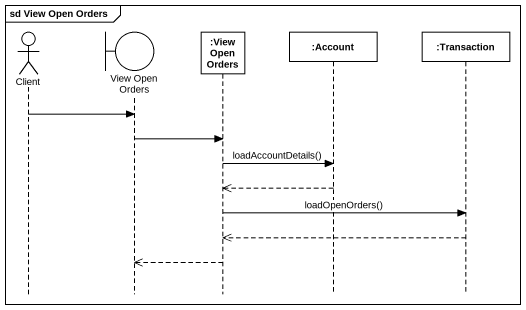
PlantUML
@startuml
mainframe sd View Open Orders
hide footbox
actor Client
boundary "View Open Orders" as View_Open_Orders
participant ":View Open Orders" as View_Open_Orders_2
participant ":Account" as Account
participant ":Transaction" as Transaction

Client -> View_Open_Orders
View_Open_Orders -> View_Open_Orders_2
View_Open_Orders_2 -> Account : loadAccountDetails()
Account -->> View_Open_Orders_2
View_Open_Orders_2 -> Transaction : loadOpenOrders()
Transaction -->> View_Open_Orders_2
View_Open_Orders_2 -->> View_Open_Orders
@enduml
